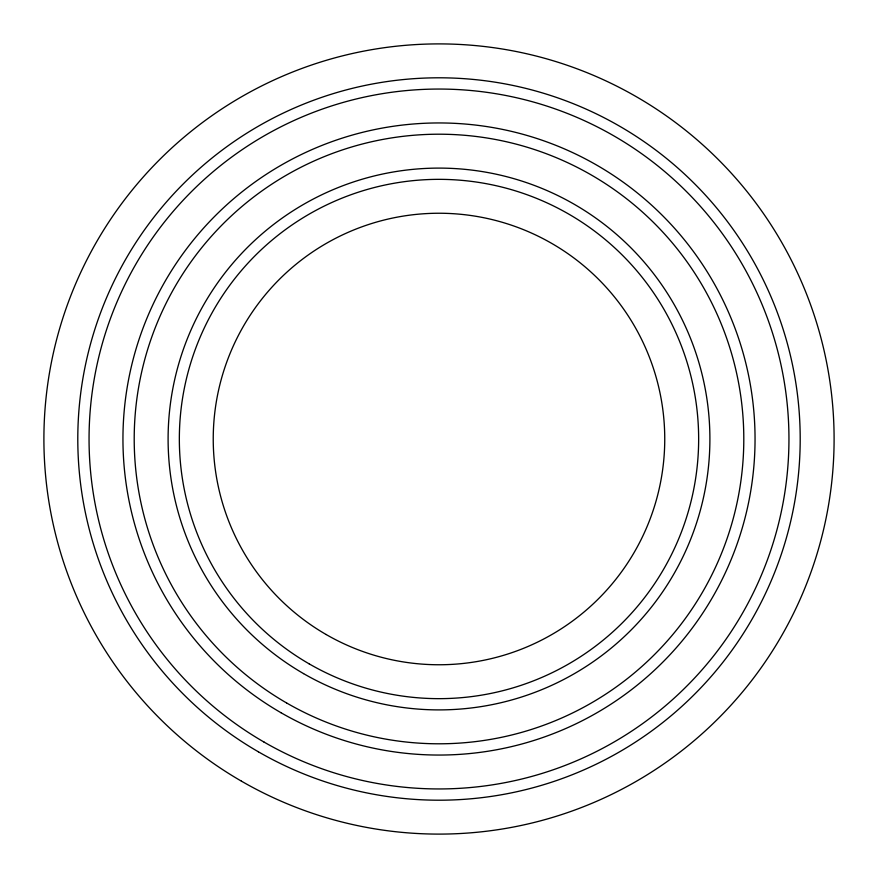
<?xml version="1.0" encoding="UTF-8"?>
<svg xmlns="http://www.w3.org/2000/svg" width="878" height="878" viewBox="0 0 878 878"><rect width="100%" height="100%" fill="white"/><g stroke="black" fill="none" stroke-linecap="round" stroke-linejoin="round"><path stroke-width="1.32" d="M326.122 634.509A225.745 225.745 0 0 0 664.745 439A225.745 225.745 0 0 0 326.122 243.491A225.745 225.745 0 0 0 326.122 634.509M303.547 673.602A270.896 270.896 0 0 0 709.896 439A270.896 270.896 0 0 0 303.547 204.398A270.896 270.896 0 0 0 303.547 673.602M280.971 712.706A316.047 316.047 0 0 0 755.047 439A316.047 316.047 0 0 0 280.971 165.294A316.047 316.047 0 0 0 280.971 712.706M258.395 751.809A361.198 361.198 0 0 0 800.198 439A361.198 361.198 0 0 0 258.395 126.191A361.198 361.198 0 0 0 258.395 751.809M309.177 663.867A259.647 259.647 0 0 0 698.647 439A259.647 259.647 0 0 0 309.177 214.133A259.647 259.647 0 0 0 309.177 663.867M286.601 702.96A304.798 304.798 0 0 0 743.798 439A304.798 304.798 0 0 0 286.601 175.04A304.798 304.798 0 0 0 286.601 702.96M264.026 742.064A349.949 349.949 0 0 0 788.949 439A349.949 349.949 0 0 0 264.026 135.936A349.949 349.949 0 0 0 264.026 742.064M241.45 781.168A395.1 395.1 0 0 0 834.1 439A395.1 395.1 0 0 0 241.45 96.832A395.1 395.1 0 0 0 241.45 781.168"/></g></svg>
